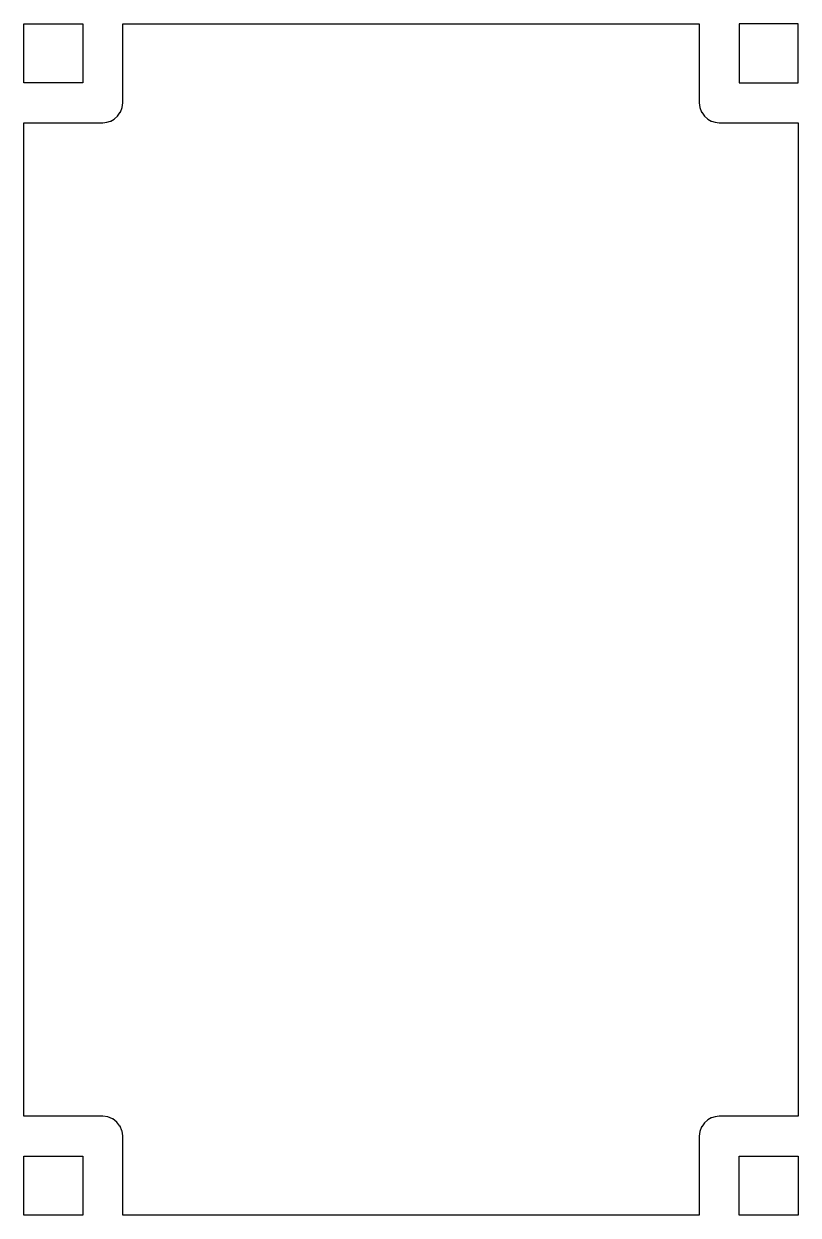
# Model space of a CAD drawing. Header units: millimetres. Extents: x 0 to 195, y 0 to 300.
import ezdxf

# ---------------------------------------------------------------- set-up
doc = ezdxf.new("R2010")
doc.units = ezdxf.units.MM
doc.layers.add('Mesh_cs', color=7, linetype='CONTINUOUS')

msp = doc.modelspace()

# ---------------------------------------------------------------- linework, layer by layer
at = {"layer": 'Mesh_cs'}
for p, q in [((0, 285.671, 9.1), (0, 300.074, 9.1)), ((0, 300.074, 9.1), (14.4033, 300.074, 9.1)), ((14.4033, 300.074, 9.1), (14.9, 300.074, 9.1)), ((14.9, 300.074, 9.1), (14.9, 299.577, 9.1)), ((24.9, 280.837, 9.1), (24.9, 300.074, 9.1)), ((24.9, 300.074, 9.1), (27.655, 300.074, 9.1)), ((27.655, 300.074, 9.1), (99.8636, 300.074, 9.1)), ((99.8636, 300.074, 9.1), (128.818, 300.074, 9.1)), ((128.818, 300.074, 9.1), (167.345, 300.074, 9.1)), ((167.345, 300.074, 9.1), (170.1, 300.074, 9.1)), ((170.1, 300.074, 9.1), (170.1, 280.837, 9.1)), ((180.597, 300.074, 9.1), (180.1, 300.074, 9.1)), ((180.1, 300.074, 9.1), (180.1, 299.577, 9.1)), ((195, 300.074, 9.1), (180.597, 300.074, 9.1)), ((195, 285.671, 9.1), (195, 300.074, 9.1)), ((14.9, 299.577, 9.1), (14.9, 285.174, 9.1)), ((180.1, 299.577, 9.1), (180.1, 285.174, 9.1)), ((0, 285.174, 9.1), (0, 285.671, 9.1)), ((14.4033, 285.174, 9.1), (0, 285.174, 9.1)), ((14.9, 285.174, 9.1), (14.4033, 285.174, 9.1)), ((180.1, 285.174, 9.1), (180.597, 285.174, 9.1)), ((180.597, 285.174, 9.1), (195, 285.174, 9.1)), ((195, 285.174, 9.1), (195, 285.671, 9.1)), ((24.7604, 279.004, 9.1), (24.8982, 280.15, 9.1)), ((24.8982, 280.15, 9.1), (24.9, 280.174, 9.1)), ((24.9, 280.174, 9.1), (24.9, 280.837, 9.1)), ((170.1, 280.837, 9.1), (170.1, 280.174, 9.1)), ((170.1, 280.174, 9.1), (170.102, 280.15, 9.1)), ((170.102, 280.15, 9.1), (170.24, 279.004, 9.1)), ((21.8871, 275.587, 9.1), (22.7836, 276.091, 9.1)), ((22.7836, 276.091, 9.1), (22.8178, 276.116, 9.1)), ((22.8178, 276.116, 9.1), (23.6, 276.812, 9.1)), ((23.6, 276.812, 9.1), (23.6266, 276.845, 9.1)), ((23.6266, 276.845, 9.1), (24.2936, 277.788, 9.1)), ((24.2936, 277.788, 9.1), (24.3109, 277.827, 9.1)), ((24.3109, 277.827, 9.1), (24.7552, 278.98, 9.1)), ((24.7552, 278.98, 9.1), (24.7604, 279.004, 9.1)), ((170.24, 279.004, 9.1), (170.245, 278.98, 9.1)), ((170.245, 278.98, 9.1), (170.689, 277.827, 9.1)), ((170.689, 277.827, 9.1), (170.706, 277.788, 9.1)), ((170.706, 277.788, 9.1), (171.373, 276.845, 9.1)), ((171.373, 276.845, 9.1), (171.4, 276.812, 9.1)), ((171.4, 276.812, 9.1), (172.182, 276.116, 9.1)), ((172.182, 276.116, 9.1), (172.216, 276.091, 9.1)), ((172.216, 276.091, 9.1), (173.113, 275.587, 9.1)), ((0, 266.832, 9.1), (0, 275.174, 9.1)), ((0, 275.174, 9.1), (0.663337, 275.174, 9.1)), ((0.663337, 275.174, 9.1), (19.9, 275.174, 9.1)), ((19.9, 275.174, 9.1), (20.375, 275.198, 9.1)), ((20.375, 275.198, 9.1), (20.4171, 275.203, 9.1)), ((20.4171, 275.203, 9.1), (20.9045, 275.276, 9.1)), ((20.9045, 275.276, 9.1), (21.8476, 275.571, 9.1)), ((21.8476, 275.571, 9.1), (21.8871, 275.587, 9.1)), ((173.113, 275.587, 9.1), (173.152, 275.571, 9.1)), ((173.152, 275.571, 9.1), (174.096, 275.276, 9.1)), ((174.096, 275.276, 9.1), (174.583, 275.203, 9.1)), ((174.583, 275.203, 9.1), (174.625, 275.198, 9.1)), ((174.625, 275.198, 9.1), (175.1, 275.174, 9.1)), ((175.1, 275.174, 9.1), (175.763, 275.174, 9.1)), ((175.763, 275.174, 9.1), (195, 275.174, 9.1)), ((195, 275.174, 9.1), (195, 266.832, 9.1)), ((0, 24.9, 9.1), (0, 266.832, 9.1)), ((195, 266.832, 9.1), (195, 24.9, 9.1)), ((0.663337, 24.9, 9.1), (0, 24.9, 9.1)), ((19.9, 24.9, 9.1), (0.663337, 24.9, 9.1)), ((21.151, 24.7353, 9.1), (19.9, 24.9, 9.1)), ((21.1941, 24.7296, 9.1), (21.151, 24.7353, 9.1)), ((22.3598, 24.2468, 9.1), (21.1941, 24.7296, 9.1)), ((22.4, 24.2301, 9.1), (22.3598, 24.2468, 9.1)), ((23.401, 23.462, 9.1), (22.4, 24.2301, 9.1)), ((173.113, 24.4872, 9.1), (172.216, 23.9836, 9.1)), ((173.152, 24.5031, 9.1), (173.113, 24.4872, 9.1)), ((174.096, 24.7978, 9.1), (173.152, 24.5031, 9.1)), ((174.583, 24.8712, 9.1), (174.096, 24.7978, 9.1)), ((174.625, 24.8766, 9.1), (174.583, 24.8712, 9.1)), ((175.1, 24.9, 9.1), (174.625, 24.8766, 9.1)), ((175.763, 24.9, 9.1), (175.1, 24.9, 9.1)), ((195, 24.9, 9.1), (175.763, 24.9, 9.1)), ((23.4355, 23.4355, 9.1), (23.401, 23.462, 9.1)), ((24.2036, 22.4345, 9.1), (23.4355, 23.4355, 9.1)), ((24.2301, 22.4, 9.1), (24.2036, 22.4345, 9.1)), ((24.713, 21.2343, 9.1), (24.2301, 22.4, 9.1)), ((24.7296, 21.1941, 9.1), (24.713, 21.2343, 9.1)), ((24.8943, 19.9431, 9.1), (24.7296, 21.1941, 9.1)), ((170.24, 21.0701, 9.1), (170.102, 19.9242, 9.1)), ((170.245, 21.0939, 9.1), (170.24, 21.0701, 9.1)), ((170.689, 22.2475, 9.1), (170.245, 21.0939, 9.1)), ((170.706, 22.2863, 9.1), (170.689, 22.2475, 9.1)), ((171.373, 23.2293, 9.1), (170.706, 22.2863, 9.1)), ((171.4, 23.2625, 9.1), (171.373, 23.2293, 9.1)), ((172.182, 23.9582, 9.1), (171.4, 23.2625, 9.1)), ((172.216, 23.9836, 9.1), (172.182, 23.9582, 9.1)), ((24.9, 19.9, 9.1), (24.8943, 19.9431, 9.1)), ((24.9, 0.663337, 9.1), (24.9, 19.9, 9.1)), ((170.102, 19.9242, 9.1), (170.1, 19.9, 9.1)), ((170.1, 19.9, 9.1), (170.1, 0.663337, 9.1)), ((0, 14.4033, 9.1), (0, 14.9, 9.1)), ((0, 14.9, 9.1), (14.4033, 14.9, 9.1)), ((0, 0, 9.1), (0, 14.4033, 9.1)), ((14.4033, 14.9, 9.1), (14.9, 14.9, 9.1)), ((14.9, 14.9, 9.1), (14.9, 0.496668, 9.1)), ((180.1, 0.496668, 9.1), (180.1, 14.9, 9.1)), ((180.1, 14.9, 9.1), (180.597, 14.9, 9.1)), ((180.597, 14.9, 9.1), (195, 14.9, 9.1)), ((195, 14.9, 9.1), (195, 14.4033, 9.1)), ((195, 14.4033, 9.1), (195, 0, 9.1)), ((14.4033, 0, 9.1), (0, 0, 9.1)), ((14.9, 0, 9.1), (14.4033, 0, 9.1)), ((14.9, 0.496668, 9.1), (14.9, 0, 9.1)), ((24.9, 0, 9.1), (24.9, 0.663337, 9.1)), ((27.655, 0, 9.1), (24.9, 0, 9.1)), ((99.8636, 0, 9.1), (27.655, 0, 9.1)), ((128.818, 0, 9.1), (99.8636, 0, 9.1)), ((167.345, 0, 9.1), (128.818, 0, 9.1)), ((170.1, 0.663337, 9.1), (170.1, 0, 9.1)), ((180.1, 0, 9.1), (180.1, 0.496668, 9.1)), ((180.597, 0, 9.1), (180.1, 0, 9.1)), ((195, 0, 9.1), (180.597, 0, 9.1)), ((170.1, 0, 9.1), (167.345, 0, 9.1))]:
    msp.add_line(p, q, dxfattribs=at)

doc.saveas('drawing.dxf')
